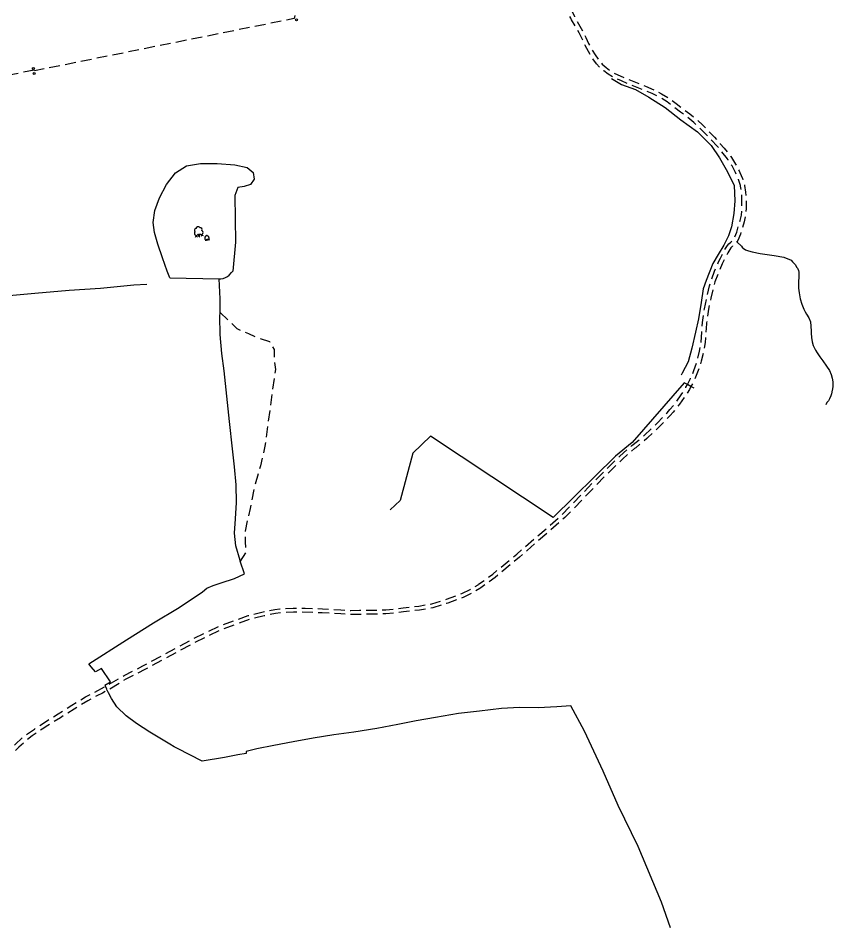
# Model space of a CAD drawing. Extents: x 441020 to 630336, y 432046 to 448236.
# Drawn here: x 629571 to 630052, y 446867 to 447404 of the extents above; entities that cross this region are included whole.
import ezdxf

# ---------------------------------------------------------------- set-up
doc = ezdxf.new("R2010")
doc.units = 0
doc.linetypes.add('HIDDEN', pattern=[9.525, 6.35, -3.175])
doc.layers.get('0').update_dxf_attribs({"color": 222, "linetype": 'CONTINUOUS'})
for name, color, linetype in [('GENLINE', 8, 'CONTINUOUS'), ('GENPECK', 8, 'HIDDEN'), ('NCONS', 8, 'CONTINUOUS'), ('OVER', 8, 'HIDDEN'), ('POINT', 8, 'CONTINUOUS'), ('VEG', 8, 'CONTINUOUS'), ('VEGSUP', 8, 'HIDDEN')]:
    doc.layers.add(name, color=color, linetype=linetype)

# ---------------------------------------------------------------- blocks, each defined once
blk = doc.blocks.new('CIRCLE')
blk.add_circle((0, 0), 0.299)
blk = doc.blocks.new('NCONIFS')
for p, q in [((-0.76, 0.59), (-0.96, 1.36)), ((-0.76, 0.59), (-0.7, 0.59)), ((-0.7, 0.59), (-0.5, 1.37)), ((1.42, -0.9), (1.32, -0.52)), ((1.42, -0.9), (1.44, -0.9)), ((1.44, -0.9), (1.55, -0.51))]:
    blk.add_line(p, q)
for centre, radius, start, end in [((-1.33, 2.57), 0.554, 87.4459, 219.29), ((-0.73, 2.99), 0.597, 13.2294, 166.7706), ((-0.12, 2.57), 0.554, 321.4177, 92.5541), ((-1.43, 1.73), 0.597, 124.3207, 321.5044), ((-1.62, 0.4), 0.402, 28.8429, 151.1571), ((-0.02, 1.73), 0.597, 217.0661, 56.5951), ((0.16, 0.4), 0.402, 28.8429, 151.1571), ((1.13, 0.09), 0.277, 87.4459, 219.29), ((1.43, 0.3), 0.299, 13.2294, 166.7706), ((1.73, 0.09), 0.277, 321.4177, 92.5541), ((1.08, -0.33), 0.299, 124.3207, 321.5044), ((0.98, -1), 0.201, 28.8429, 151.1571), ((1.78, -0.33), 0.299, 217.0661, 56.5951), ((1.87, -1), 0.201, 28.8429, 151.1571)]:
    blk.add_arc(centre, radius, start, end)

msp = doc.modelspace()

# ---------------------------------------------------------------- linework, layer by layer
at = {"layer": 'GENLINE', "flags": 128}
for points in [[(629921.76, 447368.6), (629927.57, 447365.06), (629935.84, 447361.96), (629943.85, 447357.49), (629953.45, 447351.48), (629962.68, 447344.08), (629972.55, 447337.09), (629980.52, 447328.86), (629985.56, 447321.63), (629990.28, 447313.33), (629994.15, 447305.28), (629994.62, 447296.32), (629993.93, 447288.79), (629992.68, 447280.95), (629990.89, 447275.55), (629988.01, 447270.06), (629984.71, 447264.6), (629981.48, 447259.36), (629977.57, 447249.32), (629975.92, 447244.35), (629974.72, 447236.22), (629973.06, 447226.68), (629971.34, 447218.66), (629969.23, 447209.35), (629967.02, 447201.23), (629963.52, 447194.62), (629962.82, 447193.38)], [(629427.42, 447229.76), (629474.68, 447233.58), (629514.71, 447236.93), (629543.27, 447238.54), (629561.7, 447239.99), (629581.28, 447241.84), (629601.5, 447243.5), (629620.07, 447244.76), (629639.74, 447246.63), (629647.48, 447247.09)], [(629956.66, 446867.08), (629951.32, 446882.28), (629937.58, 446915.08), (629925.67, 446939.27), (629916.89, 446959.55), (629905.79, 446983.18), (629897.74, 446998.2), (629889.41, 446997.64), (629878.35, 446996.99), (629867.47, 446997.09), (629856.78, 446996.62), (629843.86, 446995.03), (629831.41, 446993.64), (629817.91, 446991.34), (629806.5, 446989.21), (629795.49, 446987.16), (629783.12, 446984.76), (629769.68, 446982.68), (629757.79, 446980.97), (629745.63, 446979.12), (629733.73, 446976.91), (629722.33, 446974.78), (629712.34, 446972.7), (629706.13, 446971.09), (629706.01, 446970.05), (629701.16, 446969.3), (629693.22, 446967.68), (629680.01, 446965.44), (629665.58, 446972.93), (629663.46, 446973.98), (629660.97, 446975.46), (629649.23, 446982.62), (629641.34, 446987.62), (629635.22, 446992.32), (629629.61, 446997.62), (629626.52, 447002.46), (629624.69, 447005.89), (629624.2, 447006.92), (629624.05, 447007.2), (629623.71, 447007.95), (629623.01, 447009.66), (629622.95, 447009.95), (629622.57, 447010.39), (629625.87, 447012.4), (629620.64, 447020.1), (629617.03, 447018.14), (629614.57, 447021.16), (629613.15, 447022.84), (629635.31, 447037.03), (629651.3, 447047.08), (629666.53, 447056.28), (629680.24, 447065.42), (629682.8, 447067.6), (629686.46, 447069.27), (629691.36, 447070.85), (629699.24, 447073.36), (629705.05, 447076.12), (629702.56, 447083.6), (629702.45, 447083.89), (629699.98, 447092.69), (629699.06, 447100.14), (629699.69, 447108.58), (629700.32, 447118.24), (629700.09, 447128.66), (629699.24, 447139.17), (629697.96, 447149.81), (629696.21, 447165.96), (629693.12, 447195.98), (629691.73, 447206.09), (629690.64, 447217.38), (629690.58, 447228.03), (629690.61, 447230.34), (629690.76, 447238.42), (629690, 447250.17)], [(629970.48, 447185.7), (629968.68, 447186.7), (629966.55, 447187.85), (629964.63, 447188.93), (629933.95, 447153.52), (629924.2, 447145.49), (629887.34, 447109.39), (629814.84, 447157.36), (629804.44, 447147.29), (629796.91, 447119.34), (629790.98, 447113.82)]]:
    msp.add_lwpolyline(points, dxfattribs=at)
at = {"layer": 'GENPECK', "flags": 128}
for points in [[(629454.4, 447047.47), (629459.43, 447036.28), (629460.55, 447033.43), (629460.69, 447032.64), (629461.49, 447028.72), (629461.68, 447026.52), (629462.02, 447023.43), (629462.33, 447020.54), (629462.84, 447017.68), (629463.3, 447014.52), (629463.84, 447011.46), (629464.51, 447008.23), (629465.29, 447005.02), (629465.86, 447002.38), (629466.45, 446999.64), (629466.77, 446997.26), (629467.37, 446995.03), (629468.6, 446993.21), (629470.1, 446991.65), (629471.93, 446989.94), (629473.83, 446988.35), (629475.72, 446986.86), (629477.55, 446985.15), (629479.51, 446983.27), (629481.37, 446981.36), (629483.61, 446979.02), (629485.96, 446976.69), (629486.19, 446976.53), (629488.49, 446973.89), (629488.89, 446973.35), (629489.27, 446972.91), (629489.63, 446972.57), (629490.02, 446972.13), (629492.15, 446969.87), (629494.35, 446967.72), (629496.66, 446965.59), (629498.95, 446963.56), (629503.34, 446959.47), (629504.53, 446958.46), (629507.28, 446956.1), (629508.4, 446954.98), (629510.21, 446952.77), (629511.27, 446951.86), (629513.02, 446950.87), (629514.69, 446950.28), (629516.92, 446950.04), (629518.84, 446949.85), (629521.61, 446950.05), (629524.98, 446950.82), (629528.73, 446951.99), (629532.55, 446953.38), (629538.94, 446955.73), (629540.07, 446956.24), (629547.11, 446960.03), (629547.65, 446960.43), (629551.98, 446962.92), (629553.96, 446964.13), (629559.5, 446967.51), (629562.88, 446969.63), (629568.29, 446974.04), (629570.03, 446975.67), (629573.43, 446978.82), (629575.29, 446980.36), (629578.06, 446982.48), (629580.97, 446984.42), (629584.23, 446986.62), (629587.52, 446988.73), (629591.26, 446991.12), (629595.01, 446993.41), (629599.13, 446995.97), (629603.15, 446998.51), (629611.22, 447003.4), (629616.61, 447006.19), (629623.01, 447009.66), (629624.12, 447010.26), (629633.97, 447015.97), (629645.04, 447021.69), (629674.24, 447037.44), (629690.4, 447045.39), (629707.2, 447051.42), (629716.06, 447053.6), (629716.16, 447053.61), (629723.01, 447055.03), (629725.98, 447055.46), (629733.84, 447055.84), (629735.68, 447055.76), (629740.96, 447055.78), (629746.27, 447055.61), (629751.07, 447055.45), (629755.89, 447055.18), (629761.95, 447054.84), (629767.9, 447054.47), (629772.97, 447054.56), (629777.93, 447054.63), (629783.21, 447054.65), (629788.45, 447054.87), (629793.64, 447055.38), (629798.81, 447056), (629807.98, 447057.02), (629815.75, 447058.4), (629823.64, 447060.91), (629824.31, 447061.13), (629832.15, 447063.85), (629833.46, 447064.49), (629838.32, 447066.87), (629843.01, 447069.63), (629843.27, 447069.88), (629851.64, 447075.94), (629855.63, 447079.19), (629865.8, 447087.7), (629875.82, 447096.48), (629884.29, 447103.67), (629892.54, 447111.03), (629903.87, 447122.69), (629910.98, 447130.15), (629918.74, 447137.92), (629926.63, 447145.52), (629933.83, 447151.87), (629934.63, 447152.52), (629938.1, 447155.27), (629941.02, 447157.72), (629947.47, 447163.74), (629948.83, 447165.2), (629954.57, 447171.2), (629956.28, 447173.02), (629960.03, 447177.65), (629962.96, 447181.73), (629965.73, 447186.18), (629966.55, 447187.85), (629968.37, 447191.32), (629970.37, 447196.04), (629972.07, 447200.81), (629972.43, 447202.2), (629973.71, 447207.6), (629974.59, 447212.94), (629974.9, 447215.74), (629975.08, 447218.71), (629975.48, 447224.47), (629976.68, 447232.61), (629978.04, 447239.25), (629979.58, 447246.02), (629980.53, 447249.24), (629982.5, 447254.76), (629984.99, 447260.18), (629986.02, 447262.4), (629988.19, 447266.74), (629990.26, 447269.96), (629991.11, 447270.92), (629992.17, 447271.82), (629993.13, 447272.7), (629993.95, 447273.76), (629994.2, 447274.11), (629995.77, 447277.84), (629996.37, 447280.18), (629997.72, 447284.58), (629998.47, 447287.77), (629998.76, 447291.88), (629998.73, 447296.04), (629998.76, 447297.06), (629998.55, 447301.08), (629997.95, 447305.04), (629997.9, 447305.33), (629996.76, 447308.89), (629994.9, 447313.03), (629992.89, 447316.94), (629990.52, 447320.58), (629990.22, 447321.14), (629986.3, 447326.03), (629984.14, 447328.49), (629980.74, 447332.15), (629977.25, 447335.8), (629973.8, 447339.24), (629970.36, 447342.59), (629966.45, 447345.76), (629962.47, 447348.71), (629958.57, 447351.78), (629954.6, 447354.73), (629950.05, 447357.47), (629945.68, 447359.75), (629940.86, 447361.73), (629935.96, 447363.61), (629931.8, 447365.3), (629927.62, 447367.1), (629922.64, 447369.37), (629919.7, 447371.08), (629917.13, 447372.96), (629914.73, 447375.07), (629912.83, 447377.17), (629910.14, 447380.86), (629908.07, 447384.55), (629906.24, 447387.99), (629904.59, 447391.55), (629902.86, 447395), (629902.57, 447395.46), (629900.36, 447399.33), (629898.17, 447403.11), (629897.7, 447404.04), (629896, 447407.9), (629894.88, 447410.75), (629894.74, 447411.54)], [(629897.51, 447410.81), (629898.16, 447408.9), (629899.86, 447405.03), (629900.29, 447404.3), (629904.72, 447396.55), (629904.87, 447396.27), (629906.61, 447392.72), (629908.25, 447389.26), (629910.09, 447385.72), (629912.1, 447382.43), (629914.69, 447378.72), (629916.32, 447376.98), (629918.61, 447374.95), (629921.08, 447373.05), (629923.69, 447371.48), (629928.55, 447369.3), (629936.87, 447365.9), (629941.79, 447363.93), (629946.73, 447361.86), (629951.31, 447359.53), (629955.87, 447356.68), (629959.95, 447353.75), (629967.94, 447347.65), (629971.95, 447344.5), (629975.5, 447341.07), (629982.49, 447333.78), (629985.99, 447330.03), (629988.18, 447327.48), (629992.21, 447322.5), (629992.62, 447321.87), (629995.03, 447318.03), (629997.06, 447314.02), (629997.53, 447313.09), (629999.08, 447309.51), (630000.24, 447305.85), (630000.33, 447305.36), (630000.95, 447301.31), (630001.09, 447297.07), (630001.18, 447295.96), (630001.23, 447291.71), (630000.88, 447287.38), (630000.06, 447283.98), (629997.9, 447276.69), (629996.35, 447272.86), (629995.78, 447272.05), (629994.92, 447271.19), (629993.96, 447270.31), (629993.09, 447269.44), (629992.25, 447268.48), (629990.34, 447265.5), (629988.23, 447261.37), (629987.1, 447259.14), (629984.79, 447253.85), (629982.81, 447248.42), (629981.9, 447245.52), (629980.36, 447238.75), (629979.07, 447232.32), (629977.87, 447224.19), (629977.92, 447223.89), (629977.61, 447221.09), (629977.51, 447218.23), (629977.31, 447215.35), (629976.99, 447212.55), (629976.05, 447207), (629974.77, 447201.6), (629974.34, 447200), (629972.57, 447195.11), (629970.58, 447190.29), (629968.68, 447186.7), (629967.78, 447184.92), (629965.01, 447180.47), (629961.92, 447176.16), (629958.07, 447171.51), (629956.38, 447169.59), (629950.56, 447163.48), (629949.1, 447162), (629943.17, 447156.48), (629942.65, 447155.98), (629939.37, 447153.26), (629936.1, 447150.55), (629935.38, 447150.02), (629931.76, 447146.94), (629928.26, 447143.78), (629920.37, 447136.18), (629912.71, 447128.42), (629905.52, 447120.85), (629894.17, 447109.29), (629891.09, 447106.61), (629885.92, 447101.93), (629877.37, 447094.62), (629872.01, 447089.91), (629867.35, 447085.84), (629857.08, 447077.31), (629853.01, 447073.95), (629844.64, 447067.89), (629844.1, 447067.49), (629839.41, 447064.73), (629834.47, 447062.23), (629833.05, 447061.67), (629825.02, 447058.82), (629824.35, 447058.6), (629816.27, 447056.05), (629808.3, 447054.64), (629803.62, 447054.11), (629799.03, 447053.6), (629793.86, 447052.99), (629788.57, 447052.45), (629778.05, 447052.21), (629772.99, 447052.13), (629767.81, 447052.12), (629761.87, 447052.39), (629755.8, 447052.83), (629751, 447053), (629746.28, 447053.27), (629735.69, 447053.43), (629734.08, 447053.34), (629726.31, 447053.08), (629723.43, 447052.67), (629716.77, 447051.29), (629716.67, 447051.27), (629707.92, 447049.1), (629691.41, 447043.13), (629675.33, 447035.3), (629646.13, 447019.55), (629635.06, 447013.83), (629625.34, 447007.94), (629624.05, 447007.2), (629621.17, 447005.67), (629617.92, 447003.98), (629612.54, 447001.09), (629608.49, 446998.75), (629604.57, 446996.23), (629600.45, 446993.67), (629596.44, 446991.13), (629588.92, 446986.54), (629585.64, 446984.44), (629582.47, 446982.25), (629579.66, 446980.33), (629576.97, 446978.33), (629575.39, 446976.93), (629571.81, 446973.65), (629569.97, 446972.01), (629564.38, 446967.46), (629561, 446965.34), (629557.52, 446963.19), (629553.3, 446960.62), (629548.97, 446958.12), (629548.24, 446957.69), (629541.21, 446953.8), (629539.88, 446953.26), (629533.4, 446950.89), (629529.58, 446949.5), (629525.73, 446948.31), (629522.35, 446947.3), (629518.88, 446946.28), (629517.04, 446945.48), (629516.05, 446944.48), (629515.34, 446943.58), (629514.75, 446942.48), (629514.19, 446940.67), (629514.14, 446940.36), (629513.85, 446937.97)]]:
    msp.add_lwpolyline(points, dxfattribs=at)
at = {"layer": 'OVER', "flags": 128}
for points in [[(629780.79, 447610.08), (629734.31, 447403.88), (629581.05, 447373.02)], [(629580.78, 447373.37), (629060.03, 447272.3)]]:
    msp.add_lwpolyline(points, dxfattribs=at)
at = {"layer": 'VEG', "flags": 128}
for points in [[(629661.02, 447250.91), (629659.42, 447254.79), (629656.61, 447262.62), (629653.96, 447270.68), (629651.83, 447277.52), (629651.17, 447283.5), (629652.15, 447290.57), (629654.77, 447298.15), (629658.96, 447306), (629664.36, 447312.75), (629670.81, 447317.04), (629679, 447318.4), (629688.98, 447318.24), (629699.25, 447317.62), (629706.57, 447315.88), (629710.21, 447313.07), (629710.73, 447309), (629708.55, 447305.87), (629704.78, 447304.79), (629701.13, 447304.15), (629699.33, 447299.46), (629699.77, 447271.81), (629698.22, 447254.78)], [(629995.78, 447272.05), (629998.45, 447269.58), (629999.14, 447268.59), (629999.39, 447268.33), (630000.89, 447267.27), (630002.73, 447266.68), (630004.85, 447266.15), (630009.5, 447265.14), (630017.81, 447264.08), (630023.58, 447263.07), (630027.76, 447261.28), (630028.54, 447260.3), (630029.9, 447258.91), (630030.15, 447258.65), (630031.25, 447257.02), (630031.54, 447256.56), (630032.08, 447255.24), (630032.35, 447254.27), (630032.36, 447251.94), (630032.39, 447251.74), (630032.31, 447250.51), (630032.21, 447249.37), (630032.16, 447249.06), (630032.13, 447245.8), (630032.11, 447244.78), (630032.35, 447243.4), (630032.5, 447242.01), (630033.22, 447238.48), (630034.21, 447235.2), (630035.35, 447232.26), (630036.12, 447230.77), (630036.87, 447229.38), (630038.18, 447227.17), (630039.19, 447224.91), (630039.62, 447219.61), (630039.69, 447218.1), (630039.83, 447215.58), (630040.18, 447213), (630040.88, 447210.79), (630041.37, 447209.76), (630042.16, 447208.18), (630043.15, 447206.62), (630044.78, 447204.27), (630046.43, 447201.83), (630048.6, 447198.76), (630050.41, 447196.03), (630051.53, 447193.69), (630052.12, 447191.56), (630052.4, 447189.38), (630052.41, 447187.04), (630052.19, 447184.87), (630052.04, 447184.54), (630051.62, 447182.33), (630051.21, 447181.24), (630050.42, 447179.38), (630049.81, 447178.25), (630048.88, 447177.17), (630048.32, 447175.75)], [(629661.02, 447250.91), (629690, 447250.17), (629691.1, 447250.26), (629692.48, 447250.51), (629693.82, 447250.95), (629695.11, 447251.69), (629695.99, 447252.45), (629697.46, 447253.93), (629698.22, 447254.78)]]:
    msp.add_lwpolyline(points, dxfattribs=at)
at = {"layer": 'VEGSUP', "flags": 128}
msp.add_lwpolyline([(629690.61, 447230.34), (629700.57, 447220.88), (629707.32, 447217.87), (629712.83, 447215.53), (629719.9, 447213.22), (629722.5, 447208.58), (629722.57, 447201.94), (629723.27, 447196.74), (629717.1, 447151.49), (629714.5, 447139.92), (629710.76, 447127.27), (629708.34, 447114.64), (629705.39, 447101.25), (629705.39, 447095.03), (629705.85, 447088.68), (629702.56, 447083.6)], dxfattribs=at)

# ---------------------------------------------------------------- block references
at = {"layer": 'NCONS', "xscale": 2, "yscale": 2, "rotation": 10.06643687963294}
msp.add_blockref('NCONIFS', (629680.04, 447274.2), dxfattribs=at)
at = {"layer": 'POINT', "xscale": 2, "yscale": 2, "rotation": 10.06643687963294}
for p in [(629735.77, 447403.12), (629580.39, 447374.42), (629580.82, 447371.45)]:
    msp.add_blockref('CIRCLE', p, dxfattribs=at)

doc.saveas('drawing.dxf')
